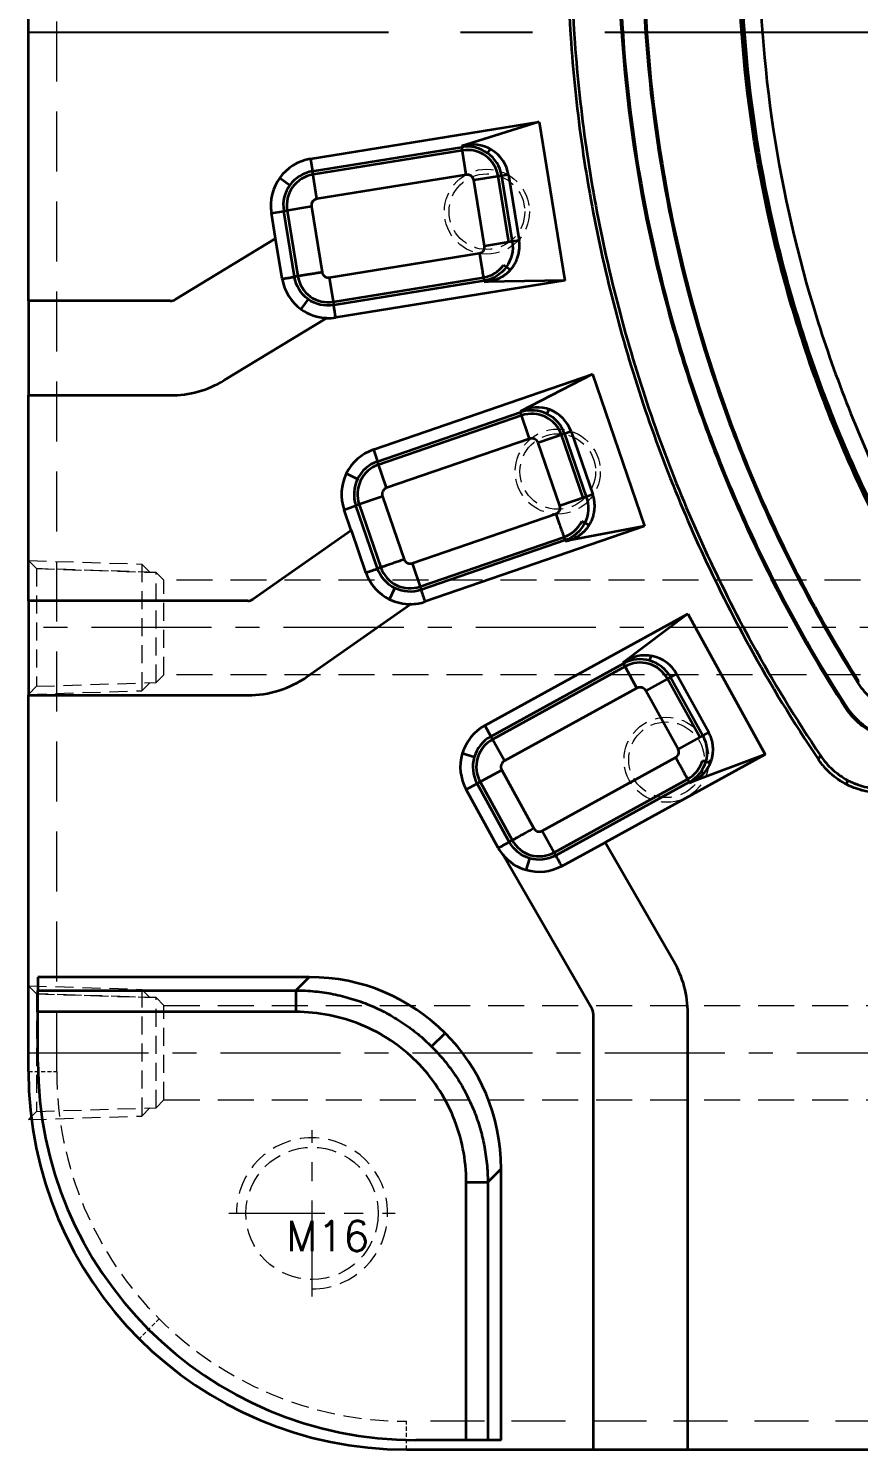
# Model space of a CAD drawing. Header units: millimetres. Extents: x -55 to 464, y 64 to 432.
# Drawn here: x -54.7 to 33.1, y 132 to 282.4 of the extents above; entities that cross this region are included whole.
import ezdxf

# ---------------------------------------------------------------- set-up
doc = ezdxf.new("R2010")
doc.units = ezdxf.units.MM
doc.linetypes.add('CENTER', pattern=[50.8, 31.75, -6.35, 6.35, -6.35])
doc.linetypes.add('HIDDEN', pattern=[9.525, 6.35, -3.175])
for name, color, linetype, lineweight in [('cool', 153, 'HIDDEN', 9), ('core', 7, 'Continuous', 20), ('screw', 33, 'Continuous', 13)]:
    doc.layers.add(name, color=color, linetype=linetype, lineweight=lineweight)
doc.styles.add('TXT', font='txt.shx', dxfattribs={"bigfont": 'gbcbig.shx'})

# ---------------------------------------------------------------- blocks, each defined once
blk = doc.blocks.new('screw_m16_g')
at = {"layer": 'screw', "color": 1, "linetype": 'CENTER', "ltscale": 0.32}
for p, q in [((0, -8.8), (0, 8.8)), ((-8.8, 0), (8.8, 0))]:
    blk.add_line(p, q, dxfattribs=at)
at = {"layer": 'screw', "color": 33, "linetype": 'HIDDEN', "ltscale": 0.32}
blk.add_circle((0, 0), 7, dxfattribs=at)
at = {"layer": 'screw', "color": 92, "linetype": 'HIDDEN', "ltscale": 0.32}
blk.add_arc((0, 0), 8, 270, 180, dxfattribs=at)
at = {"layer": 'screw', "color": 6, "style": 'TXT'}
blk.add_text('M16', height=3.2, dxfattribs=at).set_placement((-2.72, -4))
blk = doc.blocks.new('cool_jt_f12')
at = {"layer": 'cool', "ltscale": 0.3}
for p, q in [((0, 7.0785), (0.856, 6.2225)), ((0, 7.0785), (12, 6.7035)), ((0.856, 6.2225), (0.856, -6.2225)), ((13.5, 5.827375), (0.856, 6.2225)), ((0.856, 6.2225), (13.5, 5.827375)), ((12, 6.7035), (12.856, 5.8475)), ((12, 6.7035), (12, -6.7035)), ((14.327375, 5), (13.5, 5.827375)), ((13.5, -5.827375), (13.5, 5.827375)), ((14.327375, -5), (14.327375, 5)), ((0.856, -6.2225), (13.5, -5.827375)), ((12, -6.7035), (12.856, -5.8475)), ((13.5, -5.827375), (14.327375, -5)), ((0.856, -6.2225), (0, -7.0785)), ((0, -7.0785), (12, -6.7035))]:
    blk.add_line(p, q, dxfattribs=at)
blk = doc.blocks.new('H-SL-1-1')
at = {"layer": 'cool', "ltscale": 0.6}
for p, q in [((14.33, 5), (485.67, 5)), ((14.33, -5), (485.67, -5))]:
    blk.add_line(p, q, dxfattribs=at)
at = {"layer": 'cool', "color": 1, "linetype": 'CENTER', "ltscale": 0.4}
blk.add_line((0, 0), (500, 0), dxfattribs=at)
at = {"layer": 'cool', "ltscale": 0.6}
blk.add_blockref('cool_jt_f12', (0, 0), dxfattribs=at)
blk = doc.blocks.new('H-SL-2-1')
at = {"layer": 'cool', "ltscale": 0.6}
for p, q in [((339.5, -82), (14.33, -82)), ((339.5, -92), (14.33, -92))]:
    blk.add_line(p, q, dxfattribs=at)
at = {"layer": 'cool', "color": 1, "linetype": 'CENTER', "ltscale": 0.4}
blk.add_line((344.5, -87), (0, -87), dxfattribs=at)
at = {"layer": 'cool', "ltscale": 0.6}
blk.add_blockref('cool_jt_f12', (0, -87), dxfattribs=at)

msp = doc.modelspace()

# ---------------------------------------------------------------- linework, layer by layer
at = {"color": 1, "linetype": 'CENTER', "ltscale": 1.2}
msp.add_line((-54.672, 282.005), (445.328, 282.005), dxfattribs=at)
at = {"layer": 'core', "color": 8, "linetype": 'HIDDEN', "lineweight": 18}
msp.add_line((-51.672, 172.005), (-51.672, 392.005), dxfattribs=at)
at = {"layer": 'core', "color": 7, "linetype": 'Continuous', "lineweight": 35}
for p, q in [((-54.672, 253.568), (-54.672, 299.386)), ((-24.835, 268.59), (-0.65, 272.508)), ((-0.65, 272.508), (-8.843, 269.927)), ((-0.65, 272.508), (2.068, 255.726)), ((-24.623, 267.284), (-8.829, 269.842)), ((-8.771, 269.484), (-24.565, 266.926)), ((-8.843, 269.927), (-8.829, 269.842)), ((-8.354, 266.909), (-8.829, 269.842)), ((-6.091, 269.195), (-5.788, 269.615)), ((-24.835, 268.59), (-24.623, 267.284)), ((-28.091, 266.58), (-27.017, 265.805)), ((-24.148, 264.351), (-24.623, 267.284)), ((-8.354, 266.909), (-24.148, 264.351)), ((-4.612, 266.801), (-7.545, 266.326)), ((-6.418, 259.369), (-7.545, 266.326)), ((-3.844, 259.785), (-4.97, 266.743)), ((-3.894, 266.917), (-4.612, 266.801)), ((-4.612, 266.801), (-3.485, 259.843)), ((-3.894, 266.917), (-2.767, 259.959)), ((-24.732, 263.542), (-27.665, 263.067)), ((-24.732, 263.542), (-23.605, 256.584)), ((-28.971, 262.855), (-27.665, 263.067)), ((-28.535, 260.161), (-28.971, 262.855)), ((-26.538, 256.109), (-27.665, 263.067)), ((-27.306, 263.125), (-26.179, 256.165)), ((-28.535, 260.161), (-39.15, 253.713)), ((-28.519, 260.17), (-28.535, 260.161)), ((-27.827, 255.9), (-28.519, 260.17)), ((-3.485, 259.843), (-6.418, 259.369)), ((-2.767, 259.959), (-3.485, 259.843)), ((-22.85, 256.041), (-6.962, 258.614)), ((-3.694, 256.831), (-4.411, 257.348)), ((-22.85, 256.041), (-22.376, 253.108)), ((-22.434, 253.466), (-6.544, 256.04)), ((-6.486, 255.682), (-22.376, 253.108)), ((2.068, 255.726), (-22.165, 251.801)), ((2.068, 255.726), (-6.471, 255.589)), ((-54.672, 253.568), (-54.672, 243.568)), ((-39.669, 253.568), (-54.672, 253.568)), ((-25.083, 253.74), (-25.848, 252.68)), ((-33.959, 245.166), (-23.132, 251.742)), ((-18.182, 237.823), (4.983, 245.8)), ((4.983, 245.8), (-2.651, 241.863)), ((4.983, 245.8), (10.517, 229.726)), ((-54.672, 243.568), (-39.669, 243.568)), ((-54.672, 221.825), (-54.672, 243.568)), ((-17.752, 236.572), (-2.623, 241.781)), ((-2.505, 241.438), (-17.633, 236.229)), ((-2.651, 241.863), (-2.623, 241.781)), ((-1.656, 238.972), (-2.623, 241.781)), ((0.185, 241.609), (0.412, 242.075)), ((2.05, 239.502), (-0.759, 238.535)), ((4.001, 232.72), (1.707, 239.384)), ((2.738, 239.739), (2.05, 239.502)), ((2.05, 239.502), (4.344, 232.838)), ((2.738, 239.739), (5.032, 233.074)), ((-18.182, 237.823), (-17.752, 236.572)), ((-1.656, 238.972), (-16.784, 233.763)), ((1.535, 231.871), (-0.759, 238.535)), ((-16.784, 233.763), (-17.752, 236.572)), ((-19.859, 234.707), (-21.049, 235.288)), ((-21.282, 231.468), (-20.031, 231.899)), ((-17.222, 232.866), (-20.031, 231.899)), ((-17.736, 225.234), (-20.031, 231.899)), ((-19.688, 232.017), (-17.392, 225.351)), ((-17.222, 232.866), (-14.927, 226.201)), ((4.344, 232.838), (1.535, 231.871)), ((5.032, 233.074), (4.344, 232.838)), ((-20.526, 229.272), (-21.282, 231.468)), ((-14.091, 225.794), (1.127, 231.034)), ((4.651, 229.834), (3.856, 230.221)), ((-20.526, 229.272), (-30.903, 222.006)), ((-20.512, 229.282), (-20.526, 229.272)), ((-18.971, 224.809), (-20.512, 229.282)), ((10.517, 229.726), (-12.694, 221.734)), ((10.517, 229.726), (2.126, 228.137)), ((-13.242, 223.328), (1.977, 228.569)), ((2.096, 228.226), (-13.124, 222.985)), ((-14.091, 225.794), (-13.124, 222.985)), ((-16.473, 221.973), (-15.9, 223.147)), ((-54.672, 221.825), (-54.672, 211.825)), ((-31.477, 221.825), (-54.672, 221.825)), ((-25.168, 213.814), (-14.24, 221.466)), ((-6.39, 208.637), (15.079, 220.44)), ((15.079, 220.44), (8.227, 215.261)), ((15.079, 220.44), (23.269, 205.543)), ((-5.753, 207.478), (8.268, 215.186)), ((8.227, 215.261), (8.268, 215.186)), ((9.699, 212.582), (8.268, 215.186)), ((11.065, 215.494), (11.21, 215.992)), ((8.443, 214.868), (-5.578, 207.159)), ((13.261, 213.735), (10.658, 212.304)), ((16.338, 207.384), (12.943, 213.56)), ((13.899, 214.085), (13.261, 213.735)), ((13.261, 213.735), (16.656, 207.559)), ((13.899, 214.085), (17.294, 207.909)), ((9.699, 212.582), (-4.321, 204.874)), ((14.053, 206.128), (10.658, 212.304)), ((-54.672, 211.825), (-31.477, 211.825)), ((-54.672, 172.005), (-54.672, 211.825)), ((-6.39, 208.637), (-5.753, 207.478)), ((16.656, 207.559), (14.053, 206.128)), ((17.294, 207.909), (16.656, 207.559)), ((-4.321, 204.874), (-5.753, 207.478)), ((-7.512, 205.282), (-8.783, 205.651)), ((-0.311, 197.481), (13.793, 205.234)), ((23.269, 205.543), (6.347, 196.24)), ((23.269, 205.543), (15.271, 202.549)), ((17.47, 204.651), (16.621, 204.897)), ((-4.6, 203.916), (-7.203, 202.485)), ((-4.6, 203.916), (-1.204, 197.739)), ((-8.363, 201.847), (-7.203, 202.485)), ((-4.967, 195.67), (-8.363, 201.847)), ((-3.808, 196.308), (-7.203, 202.485)), ((-6.885, 202.66), (-3.489, 196.481)), ((0.945, 195.195), (15.05, 202.949)), ((15.225, 202.632), (1.12, 194.877)), ((31.823, 202.418), (32.033, 202.824)), ((-0.311, 197.481), (1.12, 194.877)), ((1.749, 193.732), (6.338, 196.255)), ((6.347, 196.24), (6.338, 196.255)), ((13.611, 183.658), (6.347, 196.24)), ((-4.393, 194.842), (4.95, 178.658)), ((-2.007, 193.309), (-1.643, 194.564)), ((-53.672, 182.005), (-53.672, 180.597)), ((-24.973, 182.005), (-53.672, 182.005)), ((-26.381, 180.597), (-24.973, 182.005)), ((-53.672, 178.319), (-53.672, 180.597)), ((-53.672, 180.597), (-26.381, 180.597)), ((-53.672, 173.005), (-53.672, 178.319)), ((-26.381, 178.319), (-53.672, 178.319)), ((5.084, 178.158), (5.084, 132.005)), ((15.084, 132.005), (15.084, 178.158)), ((-12.021, 174.657), (-10.595, 176.083)), ((-4.672, 161.705), (-6.081, 160.296)), ((-4.672, 133.005), (-4.672, 161.705)), ((-8.359, 133.005), (-8.359, 160.296)), ((-6.081, 160.296), (-6.081, 133.005)), ((-8.359, 133.005), (-13.672, 133.005)), ((-6.081, 133.005), (-8.359, 133.005)), ((-4.672, 133.005), (-6.081, 133.005)), ((-14.672, 132.005), (5.084, 132.005)), ((5.084, 132.005), (15.084, 132.005)), ((15.084, 132.005), (174.671, 132.005))]:
    msp.add_line(p, q, dxfattribs=at)
at = {"layer": 'core', "color": 8, "linetype": 'HIDDEN', "lineweight": 18, "ltscale": 0.07}
for p, q in [((-54.672, 172.005), (-51.672, 172.005)), ((-40.835, 145.842), (-42.957, 143.721)), ((-14.672, 132.005), (-14.672, 135.005))]:
    msp.add_line(p, q, dxfattribs=at)
at = {"layer": 'core', "color": 8, "linetype": 'HIDDEN', "lineweight": 18, "ltscale": 0.9}
msp.add_line((173.586, 135.005), (-14.672, 135.005), dxfattribs=at)
at = {"layer": 'core', "color": 8, "linetype": 'HIDDEN', "lineweight": 18, "ltscale": 0.3}
for centre, radius in [((-6.171, 263.005), 4.5), ((-6.171, 263.005), 4), ((1.329, 235.505), 4.5), ((1.329, 235.505), 4), ((12.829, 205.005), 4.5), ((12.829, 205.005), 4)]:
    msp.add_circle(centre, radius, dxfattribs=at)
at = {"layer": 'core', "color": 7, "linetype": 'Continuous', "lineweight": 35}
for centre, radius, start, end in [((-8.241, 266.213), 3.676, 9.2, 99.2), ((-8.241, 266.213), 3.314, 9.2, 99.2), ((-24.035, 263.655), 5, 99.2, 189.2), ((-24.035, 263.655), 3.676, 99.2, 189.2), ((-24.035, 263.655), 3.314, 99.2, 189.2), ((-8.241, 266.213), 0.706, 9.2, 99.2), ((-24.035, 263.655), 0.706, 99.2, 189.2), ((-39.669, 254.568), 1, 270, 301.27158), ((-39.669, 254.568), 11, 270, 301.27158), ((-1.426, 238.305), 3.676, 19, 109), ((-1.426, 238.305), 3.314, 19, 109), ((-16.555, 233.096), 5, 109, 199), ((-1.426, 238.305), 0.706, 19, 109), ((-16.555, 233.096), 3.676, 109, 199), ((-16.555, 233.096), 3.314, 109, 199), ((-16.555, 233.096), 0.706, 109, 199), ((-31.477, 222.825), 1, 270, 305), ((10.039, 211.964), 3.676, 28.8, 118.8), ((10.039, 211.964), 3.314, 28.8, 118.8), ((-31.477, 222.825), 11, 270, 305), ((10.039, 211.964), 0.706, 28.8, 118.8), ((-3.982, 204.256), 5, 118.8, 208.8), ((-3.982, 204.256), 3.676, 118.8, 208.8), ((-3.982, 204.256), 3.314, 118.8, 208.8), ((-3.982, 204.256), 0.706, 118.8, 208.8), ((4.084, 178.158), 11, 0, 30), ((4.084, 178.158), 1, 0, 30), ((-13.672, 173.005), 40, 180, 270), ((-14.672, 172.005), 40, 180, 270)]:
    msp.add_arc(centre, radius, start, end, dxfattribs=at)
at = {"layer": 'core', "color": 8, "linetype": 'HIDDEN', "lineweight": 18, "ltscale": 0.3}
msp.add_arc((-14.672, 172.005), 37, 180, 270, dxfattribs=at)
at = {"layer": 'core', "color": 7, "linetype": 'Continuous', "lineweight": 35}
for centre, major_axis, ratio, start_param, end_param in [((-7.689, 266.302), (3.795, 0.615), 0.9893532, 0, 1.7168493), ((-0.897, 238.487), (3.635, 1.252), 0.9893532, 0, 1.7168493), ((10.53, 212.233), (3.369, 1.852), 0.9893532, 0, 1.7168493), ((-25.374, 161.304), (-14.779, -14.779), 0.9808148, 2.3658797, 3.9173056)]:
    msp.add_ellipse(centre, major_axis=major_axis, ratio=ratio, start_param=start_param, end_param=end_param, dxfattribs=at)
for points, knots in [([(28.907, 378.981), (26.267, 375.065), (19.928, 364.67), (11.728, 346.808), (5.395, 325.344), (2.196, 303.195), (2.196, 280.816), (5.395, 258.666), (11.728, 237.202), (19.928, 219.34), (26.267, 208.945), (28.907, 205.029)], [0, 0, 0, 0, 0.0767574, 0.1976839, 0.3186103, 0.4395368, 0.5604632, 0.6813897, 0.8023161, 0.9232426, 1, 1, 1, 1]), ([(29.115, 378.568), (26.53, 374.721), (20.254, 364.413), (12.107, 346.666), (5.791, 325.257), (2.6, 303.166), (2.6, 280.845), (5.791, 258.753), (12.107, 237.344), (20.254, 219.597), (26.53, 209.289), (29.115, 205.442)], [0, 0, 0, 0, 0.075715, 0.1969393, 0.3181636, 0.4393879, 0.5606121, 0.6818364, 0.8030607, 0.924285, 1, 1, 1, 1]), ([(31.727, 373.444), (29.397, 369.832), (23.694, 360.103), (16.28, 343.393), (10.52, 323.241), (7.612, 302.485), (7.612, 281.526), (10.52, 260.769), (16.28, 240.618), (23.694, 223.907), (29.397, 214.178), (31.727, 210.566)], [0, 0, 0, 0, 0.0749049, 0.1963606, 0.3178164, 0.4392721, 0.5607279, 0.6821836, 0.8036394, 0.9250951, 1, 1, 1, 1]), ([(31.799, 373.304), (29.487, 369.717), (23.805, 360.017), (16.408, 343.346), (10.653, 323.212), (7.748, 302.475), (7.748, 281.535), (10.653, 260.798), (16.408, 240.664), (23.805, 223.993), (29.487, 214.293), (31.799, 210.706)], [0, 0, 0, 0, 0.074517, 0.1960836, 0.3176501, 0.4392167, 0.5607833, 0.6823499, 0.8039164, 0.925483, 1, 1, 1, 1]), ([(33.075, 370.841), (30.887, 367.376), (25.477, 357.962), (18.424, 341.795), (12.928, 322.258), (10.153, 302.153), (10.153, 281.857), (12.928, 261.752), (18.424, 242.215), (25.477, 226.048), (30.887, 216.635), (33.075, 213.169)], [0, 0, 0, 0, 0.0739292, 0.1956637, 0.3173982, 0.4391327, 0.5608673, 0.6826018, 0.8043363, 0.9260708, 1, 1, 1, 1]), ([(33.148, 370.702), (30.978, 367.26), (25.588, 357.877), (18.553, 341.749), (13.061, 322.23), (10.29, 302.143), (10.29, 281.867), (13.061, 261.78), (18.553, 242.261), (25.588, 226.133), (30.978, 216.75), (33.148, 213.309)], [0, 0, 0, 0, 0.0735217, 0.1953726, 0.3172236, 0.4390745, 0.5609255, 0.6827764, 0.8046274, 0.9264783, 1, 1, 1, 1]), ([(44.801, 213.831), (42.543, 217.099), (36.811, 226.213), (29.256, 242.096), (23.303, 261.616), (20.294, 281.801), (20.294, 302.209), (23.303, 322.394), (29.256, 341.915), (36.811, 357.798), (42.543, 366.912), (44.801, 370.179)], [0, 0, 0, 0, 0.0716573, 0.194041, 0.3164246, 0.4388082, 0.5611918, 0.6835754, 0.805959, 0.9283427, 1, 1, 1, 1]), ([(44.846, 214.089), (42.63, 217.305), (36.946, 226.357), (29.428, 242.162), (23.483, 261.657), (20.477, 281.815), (20.477, 302.195), (23.483, 322.353), (29.428, 341.848), (36.946, 357.653), (42.63, 366.706), (44.846, 369.921)], [0, 0, 0, 0, 0.0706882, 0.1933487, 0.3160092, 0.4386697, 0.5613303, 0.6839908, 0.8066513, 0.9293118, 1, 1, 1, 1]), ([(44.927, 369.864), (42.714, 366.652), (37.034, 357.606), (29.521, 341.812), (23.58, 322.332), (20.577, 302.188), (20.577, 281.822), (23.58, 261.679), (29.521, 242.198), (37.034, 226.404), (42.714, 217.359), (44.927, 214.146)], [0, 0, 0, 0, 0.0706879, 0.1933485, 0.3160091, 0.4386697, 0.5613303, 0.6839909, 0.8066515, 0.9293121, 1, 1, 1, 1]), ([(46.49, 368.788), (42.599, 363.139), (39.134, 357.182), (33.194, 344.934), (30.709, 338.64), (26.691, 325.717), (25.154, 319.053), (23.104, 305.53), (22.6, 298.768), (22.6, 285.243), (23.104, 278.481), (25.154, 264.956), (26.691, 258.294), (30.708, 245.371), (33.194, 239.077), (39.134, 226.828), (42.599, 220.871), (46.49, 215.223)], [0, 0, 0, 0, 0.125, 0.125, 0.25, 0.25, 0.375, 0.375, 0.5, 0.5, 0.625, 0.625, 0.75, 0.75, 0.875, 0.875, 1, 1, 1, 1]), ([(-6.962, 258.614), (-6.912, 258.622), (-6.863, 258.636), (-6.742, 258.686), (-6.671, 258.729), (-6.564, 258.824), (-6.522, 258.874), (-6.455, 258.997), (-6.431, 259.073), (-6.407, 259.222), (-6.406, 259.297), (-6.418, 259.369)], [0, 0, 0, 0, 0.1464859, 0.1464859, 0.3796923, 0.3796923, 0.5631276, 0.5631276, 0.7877916, 0.7877916, 1, 1, 1, 1]), ([(-3.485, 259.843), (-3.331, 258.893), (-3.565, 257.902), (-4.669, 256.37), (-5.536, 255.836), (-6.486, 255.682)], [0, 0, 0, 0, 0.5000518, 0.5000518, 1, 1, 1, 1]), ([(-6.471, 255.589), (-6.352, 255.591), (-6.235, 255.599), (-6.002, 255.624), (-5.771, 255.66), (-5.545, 255.717), (-5.32, 255.783), (-5.209, 255.822), (-4.989, 255.91), (-4.881, 255.959), (-4.746, 256.027), (-4.719, 256.041), (-4.666, 256.07), (-4.639, 256.085), (-4.56, 256.13), (-4.507, 256.161), (-4.352, 256.26), (-4.251, 256.331), (-4.054, 256.484), (-3.959, 256.566), (-3.773, 256.744), (-3.684, 256.839), (-3.576, 256.967), (-3.554, 256.994), (-3.512, 257.047), (-3.45, 257.127), (-3.391, 257.211), (-3.276, 257.384), (-3.205, 257.505), (-3.106, 257.698), (-3.075, 257.764), (-3.03, 257.865), (-3.015, 257.9), (-2.987, 257.969), (-2.973, 258.005), (-2.907, 258.183), (-2.862, 258.33), (-2.807, 258.559), (-2.791, 258.637), (-2.763, 258.795), (-2.752, 258.876), (-2.725, 259.122), (-2.717, 259.288), (-2.725, 259.621), (-2.74, 259.79), (-2.767, 259.959)], [0, 0, 0, 0, 0.0625, 0.0625, 0.125, 0.1875, 0.1875, 0.25, 0.25, 0.3125, 0.3125, 0.328125, 0.328125, 0.34375, 0.34375, 0.375, 0.375, 0.4375, 0.4375, 0.5, 0.5, 0.5625, 0.5625, 0.578125, 0.578125, 0.59375, 0.625, 0.625, 0.6875, 0.6875, 0.71875, 0.71875, 0.734375, 0.734375, 0.75, 0.75, 0.8125, 0.8125, 0.84375, 0.84375, 0.875, 0.875, 0.9375, 0.9375, 1, 1, 1, 1]), ([(-27.827, 255.9), (-27.619, 254.616), (-26.893, 253.434), (-25.055, 252.109), (-24.087, 251.789), (-23.106, 251.758)], [0, 0, 0, 0, 0.5687729, 0.5687729, 1, 1, 1, 1]), ([(-23.605, 256.584), (-23.767, 256.557), (-23.934, 256.53), (-24.271, 256.475), (-24.441, 256.447), (-24.693, 256.406), (-24.776, 256.393), (-24.94, 256.366), (-25.021, 256.353), (-25.179, 256.327), (-25.256, 256.315), (-25.405, 256.29), (-25.478, 256.278), (-25.617, 256.256), (-25.684, 256.245), (-25.811, 256.225), (-25.871, 256.215), (-25.985, 256.197), (-26.038, 256.188), (-26.137, 256.172), (-26.182, 256.165), (-26.307, 256.145), (-26.375, 256.134), (-26.479, 256.118), (-26.515, 256.112), (-26.538, 256.109)], [0, 0, 0, 0, 0.125, 0.125, 0.25, 0.25, 0.3125, 0.3125, 0.375, 0.375, 0.4375, 0.4375, 0.5, 0.5, 0.5625, 0.5625, 0.625, 0.625, 0.6875, 0.6875, 0.75, 0.75, 0.875, 0.875, 1, 1, 1, 1]), ([(-22.376, 253.108), (-23.327, 252.954), (-24.318, 253.188), (-25.849, 254.292), (-26.383, 255.159), (-26.538, 256.109)], [0, 0, 0, 0, 0.5000518, 0.5000518, 1, 1, 1, 1]), ([(-26.179, 256.165), (-26.04, 255.308), (-25.559, 254.53), (-24.183, 253.538), (-23.292, 253.327), (-22.434, 253.466)], [0, 0, 0, 0, 0.4997873, 0.4997873, 1, 1, 1, 1]), ([(-23.605, 256.584), (-23.597, 256.534), (-23.583, 256.485), (-23.533, 256.364), (-23.49, 256.294), (-23.396, 256.186), (-23.345, 256.145), (-23.222, 256.078), (-23.146, 256.054), (-22.997, 256.03), (-22.922, 256.029), (-22.85, 256.041)], [0, 0, 0, 0, 0.145495, 0.145495, 0.3789722, 0.3789722, 0.5626206, 0.5626206, 0.7875456, 0.7875456, 1, 1, 1, 1]), ([(1.127, 231.034), (1.175, 231.051), (1.221, 231.074), (1.333, 231.143), (1.395, 231.197), (1.484, 231.309), (1.517, 231.365), (1.562, 231.498), (1.573, 231.577), (1.571, 231.728), (1.559, 231.802), (1.535, 231.871)], [0, 0, 0, 0, 0.1464859, 0.1464859, 0.3796923, 0.3796923, 0.5631276, 0.5631276, 0.7877916, 0.7877916, 1, 1, 1, 1]), ([(4.344, 232.838), (4.658, 231.927), (4.596, 230.911), (3.769, 229.214), (3.006, 228.54), (2.096, 228.226)], [0, 0, 0, 0, 0.5000518, 0.5000518, 1, 1, 1, 1]), ([(2.126, 228.137), (2.243, 228.16), (2.357, 228.187), (2.583, 228.252), (2.804, 228.327), (3.017, 228.421), (3.227, 228.525), (3.33, 228.582), (3.532, 228.705), (3.631, 228.772), (3.752, 228.863), (3.776, 228.881), (3.823, 228.918), (3.847, 228.937), (3.918, 228.996), (3.964, 229.035), (4.1, 229.159), (4.188, 229.246), (4.356, 229.43), (4.436, 229.528), (4.588, 229.734), (4.66, 229.843), (4.745, 229.988), (4.761, 230.018), (4.794, 230.077), (4.841, 230.167), (4.885, 230.26), (4.969, 230.45), (5.019, 230.582), (5.083, 230.788), (5.103, 230.858), (5.13, 230.966), (5.138, 231.002), (5.154, 231.076), (5.162, 231.113), (5.197, 231.3), (5.216, 231.452), (5.231, 231.688), (5.234, 231.767), (5.234, 231.928), (5.232, 232.009), (5.217, 232.256), (5.196, 232.421), (5.132, 232.748), (5.088, 232.912), (5.032, 233.074)], [0, 0, 0, 0, 0.0625, 0.0625, 0.125, 0.1875, 0.1875, 0.25, 0.25, 0.3125, 0.3125, 0.328125, 0.328125, 0.34375, 0.34375, 0.375, 0.375, 0.4375, 0.4375, 0.5, 0.5, 0.5625, 0.5625, 0.578125, 0.578125, 0.59375, 0.625, 0.625, 0.6875, 0.6875, 0.71875, 0.71875, 0.734375, 0.734375, 0.75, 0.75, 0.8125, 0.8125, 0.84375, 0.84375, 0.875, 0.875, 0.9375, 0.9375, 1, 1, 1, 1]), ([(-14.927, 226.201), (-15.082, 226.148), (-15.242, 226.092), (-15.565, 225.981), (-15.728, 225.924), (-15.969, 225.841), (-16.048, 225.813), (-16.205, 225.759), (-16.283, 225.732), (-16.434, 225.68), (-16.508, 225.655), (-16.651, 225.605), (-16.721, 225.582), (-16.854, 225.536), (-16.918, 225.514), (-17.04, 225.472), (-17.098, 225.452), (-17.206, 225.415), (-17.257, 225.397), (-17.352, 225.365), (-17.395, 225.35), (-17.515, 225.309), (-17.58, 225.287), (-17.679, 225.253), (-17.714, 225.241), (-17.736, 225.234)], [0, 0, 0, 0, 0.125, 0.125, 0.25, 0.25, 0.3125, 0.3125, 0.375, 0.375, 0.4375, 0.4375, 0.5, 0.5, 0.5625, 0.5625, 0.625, 0.625, 0.6875, 0.6875, 0.75, 0.75, 0.875, 0.875, 1, 1, 1, 1]), ([(-14.927, 226.201), (-14.91, 226.154), (-14.888, 226.108), (-14.819, 225.997), (-14.765, 225.935), (-14.653, 225.845), (-14.596, 225.813), (-14.463, 225.768), (-14.385, 225.757), (-14.234, 225.759), (-14.16, 225.771), (-14.091, 225.794)], [0, 0, 0, 0, 0.145495, 0.145495, 0.3789722, 0.3789722, 0.5626206, 0.5626206, 0.7875456, 0.7875456, 1, 1, 1, 1]), ([(-18.971, 224.809), (-18.547, 223.579), (-17.631, 222.538), (-15.775, 221.632), (-14.995, 221.468), (-14.215, 221.483)], [0, 0, 0, 0, 0.624005, 0.624005, 1, 1, 1, 1]), ([(-13.124, 222.985), (-14.035, 222.672), (-15.051, 222.733), (-16.748, 223.561), (-17.422, 224.324), (-17.736, 225.234)], [0, 0, 0, 0, 0.5000518, 0.5000518, 1, 1, 1, 1]), ([(-17.392, 225.351), (-17.109, 224.53), (-16.503, 223.845), (-14.978, 223.102), (-14.064, 223.046), (-13.242, 223.328)], [0, 0, 0, 0, 0.4997873, 0.4997873, 1, 1, 1, 1]), ([(33.075, 213.169), (33.077, 213.173), (33.08, 213.177), (33.091, 213.198), (33.099, 213.215), (33.109, 213.234), (33.11, 213.236), (33.124, 213.262), (33.136, 213.285), (33.148, 213.309)], [0, 0, 0, 0, 0.09206, 0.09206, 0.4533249, 0.4533249, 0.5, 0.5, 1, 1, 1, 1]), ([(39.83, 209.445), (39.492, 209.445), (39.157, 209.466), (38.494, 209.55), (38.166, 209.613), (37.679, 209.738), (37.518, 209.785), (37.317, 209.85), (37.277, 209.863), (37.197, 209.891), (37.157, 209.905), (37.038, 209.948), (36.959, 209.978), (36.568, 210.133), (35.963, 210.419), (35.399, 210.778), (35.059, 211.025), (34.992, 211.076), (34.859, 211.18), (34.792, 211.233), (34.598, 211.394), (34.472, 211.506), (34.106, 211.851), (33.878, 212.095), (33.453, 212.611), (33.256, 212.882), (33.075, 213.169)], [0, 0, 0, 0, 0.125, 0.125, 0.25, 0.25, 0.3125, 0.3125, 0.328125, 0.328125, 0.34375, 0.34375, 0.375, 0.375, 0.5, 0.625, 0.625, 0.65625, 0.65625, 0.6875, 0.6875, 0.75, 0.75, 0.875, 0.875, 1, 1, 1, 1]), ([(31.727, 210.566), (31.73, 210.57), (31.732, 210.574), (31.743, 210.596), (31.751, 210.613), (31.761, 210.632), (31.762, 210.634), (31.775, 210.659), (31.787, 210.683), (31.799, 210.706)], [0, 0, 0, 0, 0.0901973, 0.0901973, 0.4543521, 0.4543521, 0.5, 0.5, 1, 1, 1, 1]), ([(38.44, 206.909), (38.105, 206.909), (37.773, 206.93), (37.117, 207.012), (36.792, 207.073), (36.31, 207.196), (36.15, 207.242), (35.952, 207.306), (35.912, 207.319), (35.833, 207.346), (35.793, 207.36), (35.675, 207.402), (35.597, 207.431), (35.209, 207.583), (34.609, 207.864), (34.048, 208.216), (33.71, 208.459), (33.61, 208.533), (33.511, 208.61), (33.445, 208.662), (33.413, 208.689), (33.251, 208.821), (33.125, 208.931), (32.76, 209.27), (32.532, 209.51), (32.107, 210.017), (31.909, 210.284), (31.727, 210.566)], [0, 0, 0, 0, 0.125, 0.125, 0.25, 0.25, 0.3125, 0.3125, 0.328125, 0.328125, 0.34375, 0.34375, 0.375, 0.375, 0.5, 0.625, 0.625, 0.65625, 0.671875, 0.671875, 0.6875, 0.6875, 0.75, 0.75, 0.875, 0.875, 1, 1, 1, 1]), ([(31.799, 210.706), (31.981, 210.424), (32.179, 210.156), (32.604, 209.649), (32.831, 209.409), (33.196, 209.07), (33.321, 208.961), (33.483, 208.828), (33.515, 208.802), (33.581, 208.75), (33.614, 208.724), (33.713, 208.648), (33.78, 208.598), (34.119, 208.354), (34.68, 208.002), (35.28, 207.721), (35.667, 207.569), (35.784, 207.525), (35.903, 207.484), (35.982, 207.457), (36.022, 207.443), (36.221, 207.379), (36.381, 207.333), (36.864, 207.21), (37.19, 207.148), (37.847, 207.066), (38.179, 207.045), (38.515, 207.045)], [0, 0, 0, 0, 0.125, 0.125, 0.25, 0.25, 0.3125, 0.3125, 0.328125, 0.328125, 0.34375, 0.34375, 0.375, 0.375, 0.5, 0.625, 0.625, 0.65625, 0.671875, 0.671875, 0.6875, 0.6875, 0.75, 0.75, 0.875, 0.875, 1, 1, 1, 1]), ([(16.656, 207.559), (17.12, 206.715), (17.233, 205.703), (16.706, 203.89), (16.069, 203.096), (15.225, 202.632)], [0, 0, 0, 0, 0.5000518, 0.5000518, 1, 1, 1, 1]), ([(15.271, 202.549), (15.382, 202.591), (15.49, 202.638), (15.701, 202.74), (15.906, 202.851), (16.101, 202.981), (16.29, 203.119), (16.381, 203.192), (16.559, 203.348), (16.645, 203.431), (16.749, 203.541), (16.769, 203.563), (16.81, 203.608), (16.83, 203.631), (16.89, 203.7), (16.929, 203.747), (17.042, 203.892), (17.113, 203.993), (17.247, 204.203), (17.31, 204.313), (17.425, 204.542), (17.477, 204.662), (17.536, 204.819), (17.547, 204.851), (17.569, 204.915), (17.601, 205.012), (17.628, 205.111), (17.678, 205.312), (17.705, 205.451), (17.733, 205.665), (17.741, 205.737), (17.749, 205.848), (17.751, 205.885), (17.754, 205.961), (17.755, 205.998), (17.758, 206.188), (17.751, 206.342), (17.726, 206.576), (17.715, 206.655), (17.688, 206.813), (17.672, 206.893), (17.615, 207.135), (17.566, 207.293), (17.447, 207.605), (17.377, 207.758), (17.294, 207.909)], [0, 0, 0, 0, 0.0625, 0.0625, 0.125, 0.1875, 0.1875, 0.25, 0.25, 0.3125, 0.3125, 0.328125, 0.328125, 0.34375, 0.34375, 0.375, 0.375, 0.4375, 0.4375, 0.5, 0.5, 0.5625, 0.5625, 0.578125, 0.578125, 0.59375, 0.625, 0.625, 0.6875, 0.6875, 0.71875, 0.71875, 0.734375, 0.734375, 0.75, 0.75, 0.8125, 0.8125, 0.84375, 0.84375, 0.875, 0.875, 0.9375, 0.9375, 1, 1, 1, 1]), ([(13.793, 205.234), (13.838, 205.259), (13.879, 205.289), (13.977, 205.376), (14.029, 205.44), (14.098, 205.566), (14.121, 205.627), (14.143, 205.765), (14.14, 205.845), (14.112, 205.993), (14.088, 206.064), (14.053, 206.128)], [0, 0, 0, 0, 0.1464859, 0.1464859, 0.3796923, 0.3796923, 0.5631276, 0.5631276, 0.7877916, 0.7877916, 1, 1, 1, 1]), ([(28.907, 205.029), (28.92, 205.054), (28.933, 205.08), (28.967, 205.147), (28.987, 205.188), (29.009, 205.231), (29.01, 205.233), (29.046, 205.304), (29.081, 205.373), (29.115, 205.442)], [0, 0, 0, 0, 0.1866995, 0.1866995, 0.4852609, 0.4852609, 0.5000004, 0.5000004, 1, 1, 1, 1]), ([(35.532, 201.505), (35.204, 201.505), (34.553, 201.545), (33.911, 201.664), (33.554, 201.754), (33.514, 201.764), (33.435, 201.785), (33.316, 201.817), (33.043, 201.899), (32.814, 201.98), (32.36, 202.154), (32.066, 202.288), (31.637, 202.517), (31.496, 202.597), (31.287, 202.725), (31.218, 202.769), (31.115, 202.836), (31.081, 202.859), (31.013, 202.905), (30.98, 202.928), (30.679, 203.139), (30.425, 203.342), (29.944, 203.775), (29.717, 204.005), (29.397, 204.373), (29.294, 204.5), (29.145, 204.694), (29.096, 204.76), (29, 204.893), (28.953, 204.961), (28.907, 205.029)], [0, 0, 0, 0, 0.125, 0.25, 0.25, 0.265625, 0.265625, 0.28125, 0.3125, 0.375, 0.375, 0.5, 0.5, 0.5625, 0.5625, 0.59375, 0.59375, 0.609375, 0.609375, 0.625, 0.625, 0.75, 0.75, 0.875, 0.875, 0.9375, 0.9375, 0.96875, 0.96875, 1, 1, 1, 1]), ([(29.115, 205.442), (29.299, 205.169), (29.696, 204.65), (30.153, 204.184), (30.427, 203.937), (30.458, 203.909), (30.52, 203.855), (30.613, 203.775), (30.834, 203.594), (31.029, 203.448), (31.427, 203.169), (31.703, 203), (32.133, 202.77), (32.279, 202.698), (32.502, 202.597), (32.577, 202.564), (32.69, 202.516), (32.728, 202.5), (32.804, 202.47), (32.842, 202.455), (33.186, 202.323), (33.496, 202.225), (34.124, 202.068), (34.443, 202.009), (34.928, 201.949), (35.09, 201.934), (35.336, 201.919), (35.418, 201.915), (35.582, 201.91), (35.664, 201.909), (35.747, 201.909)], [0, 0, 0, 0, 0.125, 0.25, 0.25, 0.265625, 0.265625, 0.28125, 0.3125, 0.375, 0.375, 0.5, 0.5, 0.5625, 0.5625, 0.59375, 0.59375, 0.609375, 0.609375, 0.625, 0.625, 0.75, 0.75, 0.875, 0.875, 0.9375, 0.9375, 0.96875, 0.96875, 1, 1, 1, 1]), ([(-1.204, 197.739), (-1.348, 197.66), (-1.496, 197.578), (-1.795, 197.413), (-1.946, 197.33), (-2.169, 197.207), (-2.243, 197.166), (-2.389, 197.086), (-2.46, 197.046), (-2.6, 196.969), (-2.669, 196.932), (-2.802, 196.858), (-2.866, 196.823), (-2.99, 196.755), (-3.049, 196.723), (-3.162, 196.661), (-3.215, 196.631), (-3.316, 196.576), (-3.363, 196.55), (-3.451, 196.502), (-3.492, 196.48), (-3.602, 196.419), (-3.662, 196.386), (-3.755, 196.336), (-3.787, 196.319), (-3.808, 196.308)], [0, 0, 0, 0, 0.125, 0.125, 0.25, 0.25, 0.3125, 0.3125, 0.375, 0.375, 0.4375, 0.4375, 0.5, 0.5, 0.5625, 0.5625, 0.625, 0.625, 0.6875, 0.6875, 0.75, 0.75, 0.875, 0.875, 1, 1, 1, 1]), ([(-1.204, 197.739), (-1.18, 197.695), (-1.15, 197.654), (-1.063, 197.556), (-0.999, 197.504), (-0.873, 197.435), (-0.812, 197.413), (-0.674, 197.391), (-0.594, 197.394), (-0.446, 197.421), (-0.375, 197.445), (-0.311, 197.481)], [0, 0, 0, 0, 0.145495, 0.145495, 0.3789722, 0.3789722, 0.5626206, 0.5626206, 0.7875456, 0.7875456, 1, 1, 1, 1]), ([(1.12, 194.877), (0.276, 194.413), (-0.736, 194.301), (-2.549, 194.827), (-3.343, 195.464), (-3.808, 196.308)], [0, 0, 0, 0, 0.5000518, 0.5000518, 1, 1, 1, 1]), ([(-3.489, 196.481), (-3.07, 195.721), (-2.356, 195.149), (-0.727, 194.676), (0.183, 194.776), (0.945, 195.195)], [0, 0, 0, 0, 0.4997873, 0.4997873, 1, 1, 1, 1]), ([(1.749, 193.732), (0.609, 193.105), (-0.77, 192.95), (-2.955, 193.585), (-3.811, 194.16), (-4.442, 194.926)], [0, 0, 0, 0, 0.566193, 0.566193, 1, 1, 1, 1]), ([(-26.381, 180.597), (-25.711, 180.595), (-25.046, 180.562), (-23.726, 180.43), (-23.071, 180.333), (-21.77, 180.075), (-21.125, 179.914), (-20.404, 179.696), (-20.324, 179.671), (-20.164, 179.621), (-19.926, 179.544), (-19.373, 179.354), (-18.908, 179.175), (-17.988, 178.795), (-17.389, 178.512), (-16.22, 177.888), (-15.649, 177.547), (-15.023, 177.13), (-14.954, 177.083), (-14.816, 176.988), (-14.747, 176.941), (-14.542, 176.796), (-14.136, 176.503), (-13.743, 176.196), (-12.975, 175.565), (-12.485, 175.121), (-11.551, 174.187), (-11.107, 173.697), (-10.475, 172.926), (-10.27, 172.663), (-10.021, 172.327), (-9.972, 172.26), (-9.874, 172.124), (-9.728, 171.92), (-9.587, 171.713), (-9.125, 171.021), (-8.786, 170.452), (-8.164, 169.285), (-7.882, 168.688), (-7.376, 167.464), (-7.152, 166.838), (-6.91, 166.036), (-6.863, 165.876), (-6.774, 165.554), (-6.732, 165.393), (-6.611, 164.908), (-6.538, 164.584), (-6.345, 163.607), (-6.247, 162.952), (-6.116, 161.631), (-6.082, 160.966), (-6.081, 160.296)], [0, 0, 0, 0, 0.0625, 0.0625, 0.125, 0.125, 0.1875, 0.1875, 0.1953125, 0.1953125, 0.203125, 0.21875, 0.25, 0.25, 0.3125, 0.3125, 0.375, 0.375, 0.3828125, 0.3828125, 0.390625, 0.390625, 0.40625, 0.4375, 0.4375, 0.5, 0.5, 0.5625, 0.5625, 0.59375, 0.59375, 0.6015625, 0.6015625, 0.609375, 0.625, 0.625, 0.6875, 0.6875, 0.75, 0.75, 0.8125, 0.8125, 0.828125, 0.828125, 0.84375, 0.84375, 0.875, 0.875, 0.9375, 0.9375, 1, 1, 1, 1]), ([(-8.359, 160.296), (-8.358, 162.672), (-8.825, 165.037), (-10.623, 169.401), (-11.953, 171.397), (-15.28, 174.725), (-17.276, 176.055), (-21.64, 177.852), (-24.005, 178.32), (-26.381, 178.319)], [0, 0, 0, 0, 0.25, 0.25, 0.5, 0.5, 0.75, 0.75, 1, 1, 1, 1])]:
    msp.add_open_spline(points, degree=3, knots=knots, dxfattribs=at)
for points in [[(-6.962, 258.614), (-6.544, 256.04), (-6.486, 255.682)], [(1.127, 231.034), (1.977, 228.569), (2.096, 228.226)], [(13.793, 205.234), (15.05, 202.949), (15.225, 202.632)]]:
    msp.add_rational_spline(points, [1, 0.754709446642, 1], degree=2, dxfattribs=at)
for points, degree in [([(-6.544, 256.04), (-5.687, 256.179), (-4.908, 256.66), (-4.412, 257.348)], 3), ([(-27.827, 255.9), (-26.538, 256.109)], 1), ([(-6.471, 255.589), (-6.476, 255.62), (-6.481, 255.651), (-6.486, 255.682)], 3), ([(-22.165, 251.801), (-22.235, 252.237), (-22.305, 252.672), (-22.376, 253.108)], 3), ([(-23.132, 251.742), (-22.809, 251.73), (-22.485, 251.75), (-22.165, 251.801)], 3), ([(-23.106, 251.758), (-23.114, 251.753), (-23.123, 251.747), (-23.132, 251.742)], 3), ([(1.977, 228.569), (2.799, 228.852), (3.484, 229.459), (3.856, 230.221)], 3), ([(2.126, 228.137), (2.116, 228.167), (2.106, 228.196), (2.096, 228.226)], 3), ([(-18.971, 224.809), (-17.736, 225.234)], 1), ([(-12.694, 221.734), (-12.837, 222.151), (-12.981, 222.568), (-13.124, 222.985)], 3), ([(-14.24, 221.466), (-13.716, 221.473), (-13.192, 221.562), (-12.694, 221.734)], 3), ([(-14.215, 221.483), (-14.224, 221.477), (-14.232, 221.471), (-14.24, 221.466)], 3), ([(15.05, 202.949), (15.812, 203.368), (16.384, 204.083), (16.621, 204.897)], 3), ([(15.271, 202.549), (15.255, 202.577), (15.24, 202.604), (15.225, 202.632)], 3), ([(-4.967, 195.67), (-3.808, 196.308)], 1), ([(-4.967, 195.67), (-4.805, 195.375), (-4.612, 195.097), (-4.393, 194.842)], 3), ([(-4.393, 194.842), (-4.409, 194.869), (-4.425, 194.897), (-4.442, 194.926)], 3), ([(1.749, 193.732), (1.539, 194.113), (1.329, 194.495), (1.12, 194.877)], 3), ([(-26.381, 180.597), (-26.381, 178.319)], 1), ([(-8.359, 160.296), (-6.081, 160.296)], 1)]:
    msp.add_open_spline(points, degree=degree, dxfattribs=at)

# ---------------------------------------------------------------- block references
for name, p in [('H-SL-2-1', (-54.672, 306.005)), ('H-SL-1-1', (-54.672, 174.005))]:
    msp.add_blockref(name, p)
at = {"layer": 'screw'}
msp.add_blockref('screw_m16_g', (-24.672, 157.005), dxfattribs=at)

doc.saveas('drawing.dxf')
